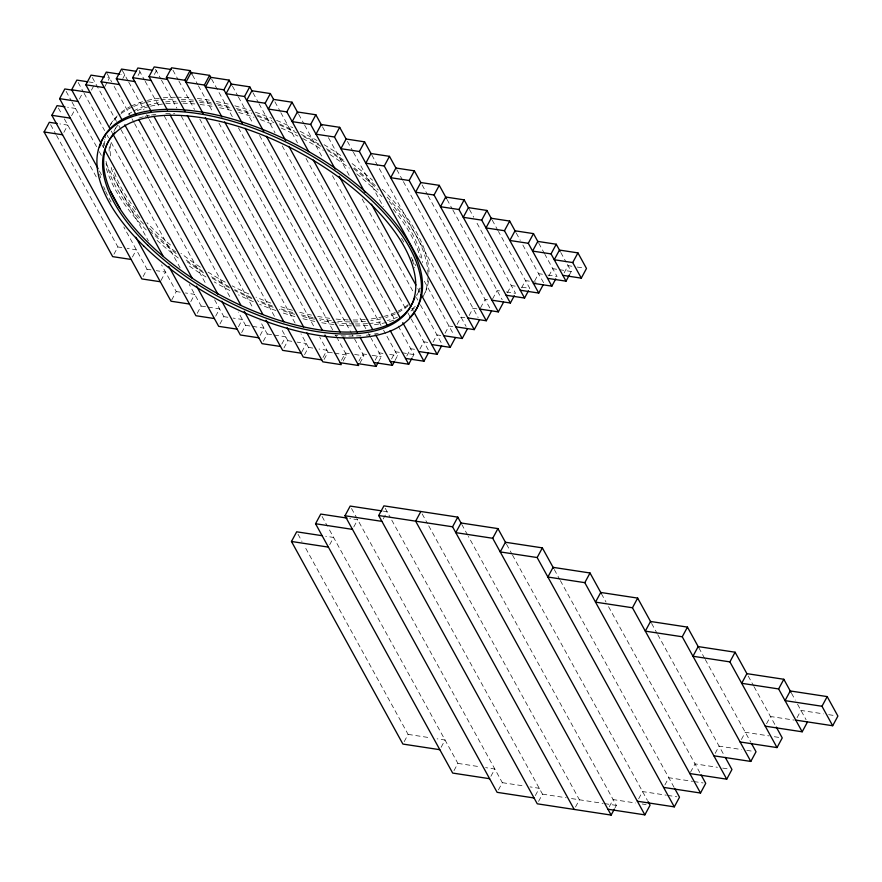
<?xml version="1.0" encoding="UTF-8"?>
<svg xmlns="http://www.w3.org/2000/svg" width="882" height="882" viewBox="0 0 882 882"><rect width="100%" height="100%" fill="white"/><g stroke="black" fill="none" stroke-linecap="round" stroke-linejoin="round"><path stroke-width="0.66" stroke-dasharray="4.41 3.31" d="M79.38 99.049L82.632 93.007M71.618 115.707L75.532 108.453L67.616 107.251M63.868 132.377L67.771 125.123L59.866 123.91M91.419 90.173L94.021 85.345M104.947 86.414L107.549 81.574M108.199 80.361L109.5 77.947L105.542 77.34M122.807 78.553L124.759 74.926L120.801 74.32M138.055 75.521L140.006 71.894M154.383 74.441L156.335 70.814L153.7 70.417M113.965 254.214L117.879 246.96L56.558 135.486M132.443 257.037L136.346 249.782L127.107 248.371M143.149 276.507L147.062 269.264L123.822 227.005M160.965 280.542L165.529 272.075L156.29 270.664M171.681 300.012L176.235 291.556L161.56 264.854M190.799 301.622L194.702 294.368L185.474 292.956M197.226 313.308L201.14 306.054L189.233 284.423M215.693 316.131L219.607 308.876L207.733 307.057M219.982 323.915L223.885 316.66L214.635 299.836M238.449 326.737L242.352 319.482L233.124 318.071M241.668 332.58L245.571 325.326L238.272 312.063M260.135 335.392L264.038 328.137L252.164 326.329M263.343 341.235L267.246 333.98L259.97 320.739M281.81 344.057L285.724 336.803L273.85 334.995M283.96 347.949L287.863 340.695L281.082 328.369M301.776 351.973L306.33 343.517L297.091 342.106M304.566 354.663L308.468 347.409L301.016 333.859M323.033 357.475L326.935 350.22L319.019 349.018M324.102 359.426L328.005 352.172L319.659 336.979M341.499 360.297L345.402 353.043L349.36 353.649M343.219 361.036L346.483 354.994L337.861 339.327M358.897 361.168L362.8 353.914L366.758 354.509M359.966 363.108L363.869 355.854L352.216 334.664M375.225 360.088L379.128 352.833L383.086 353.439M378.665 361.565L381.267 356.725L371.168 338.368M391.542 359.007L395.456 351.753L400.726 352.557M394.993 360.484L397.595 355.644L385.655 333.947M406.8 355.975L410.703 348.721L414.661 349.327M412.622 356.99L413.923 354.564L397.374 324.499M419.909 349.052L423.812 341.797L429.093 342.602M433.018 342.139L436.921 334.884L442.202 335.689M329.703 544.701L333.617 537.447L325.701 536.245M445.057 333.264L448.96 326.009L452.918 326.616M457.097 324.389L460.999 317.134L464.957 317.74M353.781 526.962L357.695 519.707L349.779 518.495M469.136 315.524L473.039 308.27L476.997 308.876M480.525 307.862L485.078 299.395L489.036 300.001M492.564 298.987L497.117 290.531L501.075 291.126M383.218 518.958L387.132 511.703L383.174 511.097M507.393 292.802L511.306 285.548L516.576 286.352M521.582 287.83L525.485 280.575L530.766 281.38M534.69 280.906L538.593 273.652L542.551 274.258M548.869 275.934L552.771 268.679L558.052 269.484M564.127 272.902L568.03 265.647L571.988 266.254M569.287 275.118L571.249 271.491L566.674 263.2M404.199 741.641L408.101 734.386L304.643 546.289M441.132 747.274L445.035 740.02L437.119 738.818M453.987 770.648L457.89 763.393L328.049 527.326M490.921 776.281L494.824 769.027L485.596 767.627M498.418 789.919L502.332 782.665L357.464 519.3M535.363 795.553L539.266 788.299L530.027 786.887M538.571 801.396L542.474 794.142L391.101 518.925M575.505 807.03L579.408 799.776L428.145 524.768M609.23 806.821L613.133 799.566L635.558 802.984M615.041 807.824L616.353 805.409L468.397 536.421M638.667 798.816L642.57 791.562L666.307 795.189M664.885 784.969L668.788 777.715L692.535 781.342M690.452 772.334L695.005 763.867L717.43 767.296M715.181 753.382L719.084 746.128L741.508 749.546M741.398 739.535L745.312 732.281L769.049 735.908M766.557 723.747L770.46 716.493L794.208 720.109M797.063 717.694L800.966 710.44L823.391 713.858M88.729 81.916L95.322 82.919M577.269 267.059L583.862 268.062M559.375 269.683L571.249 271.491M547.832 275.063L557.06 276.474L544.955 254.457M532.078 281.579L536.035 282.185M521.857 287.157L529.773 288.37L498.451 231.437M506.356 291.931L515.584 293.342L476.026 221.426M117.879 246.96L121.837 247.566M147.062 269.264L151.02 269.859M176.235 291.556L180.193 292.151M201.14 306.054L206.41 306.859M223.885 316.66L227.843 317.266M245.571 325.326L250.841 326.131M402.049 352.756L413.923 354.564M267.246 333.98L272.527 334.785M389.679 354.443L397.595 355.644M287.863 340.695L291.821 341.301M372.039 355.314L381.267 356.725M308.468 347.409L313.749 348.214M354.641 354.454L363.869 355.854M328.005 352.172L333.286 352.976M334.609 353.175L346.483 354.994M828.661 714.663L835.265 715.666M774.33 736.713L779.611 737.517M746.789 750.35L753.382 751.365M722.711 768.101L729.304 769.104M408.101 734.386L430.526 737.815M693.847 781.54L703.086 782.951M457.89 763.393L480.315 766.822M667.63 795.388L676.869 796.799M502.332 782.665L524.757 786.082M642.151 803.987L646.109 804.593M542.474 794.142L566.222 797.769M571.503 798.574L603.156 803.392M604.479 803.601L616.353 805.409M560.776 252.461L566.057 262.053M791.507 693.252L795.288 700.121M797.571 704.266L806.082 719.745M538.726 243.145L544.624 253.851M516.257 233.046L520.259 240.323M522.85 245.031L543.951 283.398M748.201 676.02L753.691 686.009M754.088 686.736L776.27 727.055M492.189 220.048L498.121 230.83M469.433 209.431L473.722 217.226M698.831 647.785L704.806 658.656M705.258 659.471L750.747 742.17M447.009 199.431L452.29 209.012M452.951 210.214L502.222 299.803M422.125 184.933L427.561 194.812M428.09 195.782L490.194 308.689M651.611 623.442L657.112 633.452M657.774 634.654L723.979 755.025M396.757 169.565L402.71 180.402M403.372 181.604L478.143 317.553M371.873 155.1L466.104 326.417M601.392 593.674L606.044 602.119M608.525 606.64L699.779 772.533M347.442 141.429L352.91 151.373M353.406 152.288L383.317 206.664M411.089 257.158L415.786 265.691M424.319 281.193L454.076 335.292M417.781 288.469L419.865 292.251M322.481 126.81L325.844 132.928M328.435 137.636L349.647 176.202M362.193 199.012L413.162 291.666M416.425 297.62L417.792 300.089M420.394 304.83L441.617 343.418M411.883 308.491L413.25 310.971M554.293 569.552L559.695 579.375M560.357 580.577L674.201 787.56M298.656 114.263L304.014 123.987M304.621 125.101L322.547 157.68M332.448 175.694L407.308 311.798M407.925 312.923L410.626 317.818M411.244 318.942L428.509 350.341M274.897 101.805L280.278 111.595M280.851 112.653L297.477 142.873M306.032 158.418L394.805 319.813M506.533 544.238L511.825 553.863M512.486 555.065L647.421 800.393M253.057 92.875L258.503 102.764M259.021 103.723L275.041 132.84M282.229 145.905L381.024 325.513M383.538 330.1L385.522 333.705M232.44 86.149L237.908 96.083M238.394 96.965L253.156 123.811M259.562 135.453L366.052 329.063M368.522 333.55L370.683 337.486M461.76 524.36L467.736 535.22M211.581 78.983L232.495 116.997M238.449 127.824L351.554 333.462M192.452 74.959L197.744 84.595M198.406 85.797L213.257 112.775M218.934 123.116L332.823 330.166M335.469 334.984L337.464 338.6M422.169 513.908L427.483 523.555M172.916 70.196L178.219 79.843M178.881 81.045L194.514 109.456M199.806 119.092L314.356 327.354M155.519 69.325L160.811 78.961M161.472 80.163L176.907 108.221M181.339 116.281L295.227 323.33M385.236 508.275L390.439 517.723M139.191 70.417L144.505 80.064M145.166 81.276L159.885 108.023M164.416 116.259L274.589 316.561M122.201 70.284L128.166 81.122M128.739 82.158L144.064 110.018M146.644 114.715L148.694 118.442M149.301 119.533L253.421 308.843M351.51 508.473L356.802 518.098M106.954 73.305L111.595 81.75M114.131 86.359L131.319 117.604M131.98 118.805L134.141 122.752M134.615 123.612L231.117 299.053M92.356 77.539L116.479 121.385M118.794 125.597L120.779 129.202M121.099 129.797L206.377 284.831M111.264 131.054L112.587 133.458M322.084 516.488L327.387 526.113M78.178 82.511L83.47 92.125M84.121 93.327L104.616 130.58M107.163 135.2L108.585 137.79M111.143 142.443L180.115 267.841M102.058 145.067L103.381 147.47M66.139 91.386L71.442 101.033M72.115 102.246L98.641 150.469M99.302 151.682L101.342 155.375M105.939 163.732L148.385 240.907M99.401 170.998L102.742 177.084M298.006 534.227L301.986 541.46M58.388 108.045L61.696 114.065M64.342 118.872L96.788 177.855M50.627 124.704L55.897 134.285M378.257 333.22A178.473 85.708 28.3 0 1 374.211 334.046M370.374 334.686A178.473 85.708 28.3 0 1 366.405 335.204M360.947 335.7A178.473 85.708 28.3 0 1 335.083 335.38M111.121 202A178.473 85.708 28.3 0 1 105.642 191.361M105.112 190.17A178.473 85.708 28.3 0 1 103.635 186.631M100.658 177.921A178.473 85.708 28.3 0 1 99.699 174.228M138.981 118.067A172.21 82.699 28.3 0 1 143.832 116.667M145.089 116.347A172.21 82.699 28.3 0 1 150.271 115.244M151.495 115.035A172.21 82.699 28.3 0 1 159.102 113.999M165.761 113.491A172.21 82.699 28.3 0 1 174.801 113.315M401.519 238.316A172.21 82.699 28.3 0 1 405.345 244.821M412.291 259.97A172.21 82.699 28.3 0 1 414.772 267.93M414.286 308.16A178.473 85.708 28.3 0 1 410.24 311.544M393.78 320.155A178.473 85.708 28.3 0 1 387.628 322.084M386.349 322.426A178.473 85.708 28.3 0 1 373.207 324.885M367.794 325.447A178.473 85.708 28.3 0 1 352.877 325.877M351.499 325.855A178.473 85.708 28.3 0 1 335.105 324.675M333.738 324.521A178.473 85.708 28.3 0 1 320.166 322.459M314.786 321.423A178.473 85.708 28.3 0 1 301.468 318.347M294.963 316.594A178.473 85.708 28.3 0 1 280.807 312.239M275.823 310.519A178.473 85.708 28.3 0 1 259.595 304.334M253.343 301.699A178.473 85.708 28.3 0 1 238.471 294.864M229.882 290.542A178.473 85.708 28.3 0 1 214.249 281.931M206.024 277.003A178.473 85.708 28.3 0 1 187.921 265.052M178.263 257.974A178.473 85.708 28.3 0 1 156.864 240.18M146.247 229.948A178.473 85.708 28.3 0 1 105.785 166.522M103.437 147.503A178.473 85.708 28.3 0 1 104.363 139.654M109.225 126.754A178.473 85.708 28.3 0 1 120.117 114.351M121.176 113.535A178.473 85.708 28.3 0 1 132.587 106.931M133.821 106.402A178.473 85.708 28.3 0 1 145.067 102.654M146.368 102.323A178.473 85.708 28.3 0 1 159.543 100.03M160.888 99.886A178.473 85.708 28.3 0 1 175.794 99.17M181.317 99.269A178.473 85.708 28.3 0 1 193.566 100.107M199.067 100.735A178.473 85.708 28.3 0 1 211.25 102.621M216.63 103.657A178.473 85.708 28.3 0 1 229.948 106.733M236.453 108.486A178.473 85.708 28.3 0 1 251.844 113.26M256.838 115.002A178.473 85.708 28.3 0 1 271.821 120.746M279.318 123.921A178.473 85.708 28.3 0 1 294.18 130.812M301.534 134.538A178.473 85.708 28.3 0 1 319.538 144.538M326.549 148.804A178.473 85.708 28.3 0 1 344.586 160.8M354.211 167.911A178.473 85.708 28.3 0 1 375.534 185.804M387.077 197.094A178.473 85.708 28.3 0 1 428.013 274.986M427.979 277.565A178.473 85.708 28.3 0 1 422.798 297.234M408.146 305.646A172.21 82.699 28.3 0 1 396.459 313.364M395.312 313.915A172.21 82.699 28.3 0 1 385.776 317.542M380.859 318.887A172.21 82.699 28.3 0 1 370.716 320.772M365.534 321.368A172.21 82.699 28.3 0 1 351.146 321.919M349.823 321.908A172.21 82.699 28.3 0 1 336.626 321.147M331.345 320.585A172.21 82.699 28.3 0 1 314.367 317.862M313.066 317.608A172.21 82.699 28.3 0 1 298.965 314.312M292.67 312.581A172.21 82.699 28.3 0 1 278.701 308.204M272.306 305.955A172.21 82.699 28.3 0 1 257.39 300.112M251.37 297.521A172.21 82.699 28.3 0 1 234.678 289.616M228.791 286.573A172.21 82.699 28.3 0 1 210.368 276.11M202.562 271.237A172.21 82.699 28.3 0 1 184.272 258.58M175.683 251.987A172.21 82.699 28.3 0 1 149.51 228.383M139.929 217.876A172.21 82.699 28.3 0 1 110.856 166.003M109.103 151.098A172.21 82.699 28.3 0 1 109.798 143.435M117.758 125.266A172.21 82.699 28.3 0 0 114.715 129.764L115.763 127.835A172.21 82.699 28.3 0 0 113.899 131.44M137.261 110.636A172.21 82.699 28.3 0 1 149.301 106.501M150.557 106.193A172.21 82.699 28.3 0 1 164.57 103.833M165.882 103.712A172.21 82.699 28.3 0 1 177.635 103.15M182.927 103.205A172.21 82.699 28.3 0 1 194.79 103.922M200.071 104.495A172.21 82.699 28.3 0 1 214.458 106.711M219.651 107.747A172.21 82.699 28.3 0 1 233.708 111.099M238.746 112.499A172.21 82.699 28.3 0 1 253.994 117.306M260.388 119.599A172.21 82.699 28.3 0 1 274.026 124.968M281.248 128.088A172.21 82.699 28.3 0 1 297.918 136.06M302.625 138.507A172.21 82.699 28.3 0 1 323.297 150.337M329.956 154.559A172.21 82.699 28.3 0 1 349.327 168.12M356.78 173.919A172.21 82.699 28.3 0 1 381.906 196.686M393.207 209.243A172.21 82.699 28.3 0 1 420.24 257.764M420.041 287.896A172.21 82.699 28.3 0 1 416.701 295.316L417.737 293.375A172.21 82.699 28.3 0 0 420.13 288.524M408.223 304.544A172.21 82.699 28.3 0 1 396.36 311.974M395.191 312.504A172.21 82.699 28.3 0 1 384.398 316.307M383.152 316.638A172.21 82.699 28.3 0 1 366.581 319.427M365.258 319.549A172.21 82.699 28.3 0 1 349.526 319.934M348.181 319.901A172.21 82.699 28.3 0 1 335.039 318.953M329.714 318.314A172.21 82.699 28.3 0 1 316.704 316.186M311.489 315.117A172.21 82.699 28.3 0 1 297.499 311.71M292.449 310.288A172.21 82.699 28.3 0 1 278.469 305.833M270.785 303.077A172.21 82.699 28.3 0 1 256.023 297.157M248.812 293.971A172.21 82.699 28.3 0 1 232.175 285.867M225.164 282.13A172.21 82.699 28.3 0 1 208.042 272.108M200.313 267.147A172.21 82.699 28.3 0 1 180.975 253.377M170.546 245.009A172.21 82.699 28.3 0 1 146.952 222.661M135.927 209.795A172.21 82.699 28.3 0 1 113.337 169.322M110.482 155.905A172.21 82.699 28.3 0 1 110.636 142.752M128.342 114.307A172.21 82.699 28.3 0 1 131.672 112.135M133.788 110.923A172.21 82.699 28.3 0 1 145.486 105.972M146.677 105.597A172.21 82.699 28.3 0 1 160.48 102.544M165.607 101.904A172.21 82.699 28.3 0 1 176.091 101.254M181.306 101.221A172.21 82.699 28.3 0 1 194.525 101.871M199.784 102.4A172.21 82.699 28.3 0 1 212.915 104.308M218.086 105.278A172.21 82.699 28.3 0 1 230.996 108.188M237.258 109.853A172.21 82.699 28.3 0 1 251.205 114.087M257.588 116.27A172.21 82.699 28.3 0 1 273.861 122.521M279.881 125.09A172.21 82.699 28.3 0 1 296.595 132.928M303.673 136.567A172.21 82.699 28.3 0 1 320.96 146.346M327.685 150.502A172.21 82.699 28.3 0 1 345.998 162.938M353.594 168.66A172.21 82.699 28.3 0 1 378.257 190.049M389.138 201.405A172.21 82.699 28.3 0 1 422.654 262.527M415.334 306.219A178.473 85.708 28.3 0 1 411.277 309.604M397.385 317.255A178.473 85.708 28.3 0 1 387.385 320.497M380.715 321.952A178.473 85.708 28.3 0 1 368.841 323.507M367.452 323.617A178.473 85.708 28.3 0 1 355.292 323.97M353.925 323.948A178.473 85.708 28.3 0 1 337.519 322.889M336.152 322.746A178.473 85.708 28.3 0 1 319.868 320.276M314.477 319.207A178.473 85.708 28.3 0 1 299.913 315.734M294.687 314.29A178.473 85.708 28.3 0 1 279.362 309.461M273.111 307.245A178.473 85.708 28.3 0 1 258.128 301.368M251.888 298.678A178.473 85.708 28.3 0 1 234.59 290.487M229.706 287.973A178.473 85.708 28.3 0 1 211.746 277.907M203.599 272.891A178.473 85.708 28.3 0 1 185.705 260.785M176.157 253.619A178.473 85.708 28.3 0 1 151.186 231.9M143.523 224.083A178.473 85.708 28.3 0 1 105.939 160.921M104.484 145.574A178.473 85.708 28.3 0 1 105.675 136.467M110.272 124.825A178.473 85.708 28.3 0 1 117.229 115.884M121.154 112.422A178.473 85.708 28.3 0 1 130.084 106.7M131.242 106.116A178.473 85.708 28.3 0 1 146.114 100.713M147.415 100.394A178.473 85.708 28.3 0 1 161.935 97.946M163.291 97.814A178.473 85.708 28.3 0 1 175.474 97.241M176.83 97.229A178.473 85.708 28.3 0 1 191.901 97.924M197.347 98.464A178.473 85.708 28.3 0 1 210.963 100.449M216.322 101.452A178.473 85.708 28.3 0 1 229.695 104.462M234.888 105.829A178.473 85.708 28.3 0 1 250.4 110.493M255.383 112.179A178.473 85.708 28.3 0 1 271.623 118.298M276.617 120.371A178.473 85.708 28.3 0 1 292.747 127.681M300.134 131.341A178.473 85.708 28.3 0 1 317.024 140.525M324.102 144.714A178.473 85.708 28.3 0 1 342.326 156.555M352.083 163.578A178.473 85.708 28.3 0 1 372.612 180.27M382.314 189.299A178.473 85.708 28.3 0 1 429.049 274.28M428.542 280.928A178.473 85.708 28.3 0 1 423.834 295.305"/><path stroke-width="1.32" d="M98.111 168.66L59.612 98.652L64.816 88.972L72.732 90.184M160.315 281.744L141.848 278.933L51.851 115.31L57.065 105.642L64.981 106.843M131.131 259.451L112.664 256.64L44.1 131.969L49.304 122.3L57.22 123.513M101.397 143.865L71.651 89.777L76.855 80.108L87.406 81.717M110.283 129.268L85.83 84.804L91.033 75.135L104.23 77.142M122.3 120.36L101.077 81.772L106.292 72.104L119.478 74.121M136.203 114.869L116.336 78.752L121.54 69.083L136.049 71.288M151.362 111.672L132.664 77.671L137.868 68.002L152.377 70.207M167.525 110.294L148.981 76.591L154.196 66.922L171.34 69.535M184.933 111.198L166.378 77.462L171.593 67.793L190.06 70.604L192.044 74.22M203.136 113.524L184.845 80.273L190.06 70.604M204.381 85.036L209.596 75.367L191.129 72.556L185.915 82.224L204.381 85.036L221.988 117.052M223.929 89.81L229.133 80.13L210.666 77.318L205.462 86.987L223.929 89.81L242.451 123.48M244.535 96.513L249.738 86.844L231.271 84.033L226.068 93.701L244.535 96.513L263.762 131.473M265.14 103.227L270.355 93.558L251.888 90.736L246.673 100.416L265.14 103.227L285.581 140.392M286.826 111.893L292.03 102.213L273.563 99.401L268.36 109.07L286.826 111.893L308.733 151.715M310.651 124.45L315.855 114.77L297.388 111.959L292.185 121.628L310.651 124.45L335.182 169.046M334.476 136.997L339.68 127.328L321.213 124.516L316.01 134.185L334.476 136.997L364.894 192.298M359.371 151.506L364.575 141.837L346.108 139.014L340.904 148.683L359.371 151.506L462.223 338.501L467.427 328.821M384.265 166.003L389.469 156.335L371.002 153.523L365.798 163.192L384.265 166.003L474.262 329.625L479.466 319.957M409.16 180.512L414.375 170.843L395.908 168.021L390.693 177.69L409.16 180.512L486.302 320.761L491.506 311.081M434.054 195.01L439.269 185.341L420.802 182.53L415.587 192.199L434.054 195.01L498.341 311.886L503.545 302.217M458.949 209.519L464.164 199.85L445.697 197.028L440.482 206.708L458.949 209.519L510.38 303.011L514.283 295.757M357.596 363.582L376.063 366.405L378.014 362.778M439.831 749.7L402.898 744.066L291.468 541.482L296.683 531.813L321.743 535.639M373.924 362.502L392.391 365.324L394.342 361.697M489.62 778.707L452.687 773.073L315.547 523.743L320.761 514.074L347.144 518.098M481.704 220.125L486.919 210.456L468.452 207.634L463.237 217.314L481.704 220.125L524.558 298.039L528.472 290.784M390.241 361.422L408.708 364.244L411.971 358.191M405.5 358.401L423.966 361.212L428.52 352.756M534.051 797.967L497.117 792.334L344.983 515.75L350.187 506.07L381.851 510.899M418.608 351.477L437.075 354.288L441.628 345.832M504.46 230.731L509.664 221.062L491.197 218.251L485.993 227.92L504.46 230.731L538.748 293.067L543.301 284.599M431.717 344.553L450.184 347.365L455.388 337.696M614.39 809.037L611.138 815.078L537.27 803.811L378.709 515.529L383.913 505.86L457.78 517.128L461.099 523.158M528.285 243.289L533.489 233.62L515.022 230.797L509.818 240.477L528.285 243.289L551.856 286.143L555.759 278.888M551.041 253.895L556.244 244.226L537.777 241.414L532.574 251.083L551.041 253.895L566.035 281.171L569.287 275.118M420.846 511.494L415.643 521.163L574.204 809.444M572.716 262.56L577.931 252.891L559.464 250.069L554.249 259.738L572.716 262.56L581.293 278.139L586.497 268.47L577.931 252.891M611.138 815.078L452.576 526.797L457.78 517.128M492.718 538.274L497.933 528.605L460.999 522.971L455.785 532.64L492.718 538.274L644.863 814.869L650.067 805.2L648.083 801.595M537.16 557.545L542.364 547.876L505.43 542.243L500.226 551.912L537.16 557.545L674.3 806.865L679.504 797.196L674.862 788.762M584.81 582.66L590.014 572.98L553.08 567.346L547.876 577.026L584.81 582.66L700.517 793.028L705.721 783.348L701.091 774.936M632.46 607.764L637.664 598.095L600.73 592.461L595.515 602.13L632.46 607.764L726.735 779.181L731.95 769.501L725.302 757.429M682.249 636.771L687.453 627.102L650.519 621.468L645.315 631.137L682.249 636.771L750.814 761.442L756.028 751.762L751.409 743.372M729.899 661.886L735.103 652.217L698.169 646.583L692.965 656.252L729.899 661.886L777.031 747.594L782.246 737.914L776.27 727.055M778.619 688.941L783.822 679.272L746.889 673.639L741.685 683.307L778.619 688.941L802.19 731.795L807.394 722.126M821.98 706.262L827.184 696.593L790.25 690.959L785.046 700.628L821.98 706.262L832.696 725.743L837.9 716.074L827.184 696.593M166.378 77.462L184.845 80.273M148.981 76.591L167.448 79.413M132.664 77.671L151.131 80.483M116.336 78.752L134.803 81.563M101.077 81.772L119.544 84.595M85.83 84.804L104.296 87.616M71.651 89.777L90.118 92.599M59.612 98.652L78.079 101.463M51.851 115.31L70.317 118.133M44.1 131.969L62.567 134.792M562.826 275.327L581.293 278.139M547.568 278.348L566.035 281.171M533.389 283.331L551.856 286.143M520.281 290.244L538.748 293.067M506.092 295.227L524.558 298.039M491.913 300.2L510.38 303.011M479.874 309.075L498.341 311.886M467.835 317.939L486.302 320.761M455.796 326.814L474.262 329.625M443.756 335.678L462.223 338.501M189.498 304.047L171.031 301.225L135.828 237.236M214.392 318.545L195.925 315.734L168.826 266.452M237.148 329.151L218.681 326.34L196.543 286.099M258.834 337.817L240.356 334.995L221.79 301.236M280.509 346.472L262.042 343.66L244.237 311.291M301.126 353.186L282.648 350.375L266.066 320.199M321.732 359.9L303.265 357.078L287.179 327.85M340.198 362.711L358.665 365.534L343.043 337.122M378.709 515.529L452.576 526.797M344.983 515.75L381.917 521.372M315.547 523.743L352.48 529.376M291.468 541.482L328.402 547.116M795.762 720.109L832.696 725.743M765.245 726.162L802.19 731.795M740.097 741.96L777.031 747.594M713.88 755.808L750.814 761.442M689.801 773.547L726.735 779.181M663.584 787.394L700.517 793.028M637.355 801.231L674.3 806.865M607.93 809.235L644.863 814.869M556.244 244.226L560.158 251.337M783.822 679.272L791.022 692.37M533.489 233.62L538.075 241.955M509.664 221.062L515.606 231.856M735.103 652.217L747.054 673.936M486.919 210.456L491.528 218.846M464.164 199.85L468.772 208.24M687.453 627.102L698.665 647.476M439.269 185.341L446.557 198.593M414.375 170.843L420.968 182.828M637.664 598.095L650.938 622.24M389.469 156.335L396.095 168.363M364.575 141.837L371.212 153.898M590.014 572.98L601.259 593.421M339.68 127.328L346.295 139.345M371.432 204.183L415.885 285.007M421.089 294.478L450.184 347.365M315.855 114.77L321.82 125.608M339.151 176.257L410.593 306.153M413.867 312.096L437.075 354.288M542.364 547.876L553.631 568.35M292.03 102.213L297.995 113.061M313.33 160.072L400.119 317.851M402.765 322.669L423.966 361.212M270.355 93.558L273.663 99.567M288.899 146.412L386.944 324.675M390.186 330.563L408.708 364.244M497.933 528.605L505.871 543.036M249.738 86.844L252.395 91.662M266.419 136.291L372.491 329.162M375.688 334.962L392.391 365.324M229.133 80.13L231.779 84.948M245.097 128.287L357.342 332.371M359.999 337.189L376.063 366.405M209.596 75.367L210.919 77.781M224.634 121.859L340.397 332.316M205.396 117.637L322.316 330.21M324.973 335.028L341.268 364.663L322.801 361.841L306.892 332.922M187.315 115.52L303.584 326.902M170.171 115.112L283.861 321.809M153.898 116.281L262.748 314.168M138.783 119.566L240.918 305.26M124.781 124.869L217.975 294.301M112.929 134.075L192.243 278.271M104.605 149.697L162.972 255.813M110.68 191.493L119.963 208.384M99.479 147.316A178.473 85.708 28.3 0 1 303.331 148.573A178.473 85.708 28.3 0 1 409.755 317.421M411.233 305.47A172.21 82.699 28.3 0 1 218.659 294.213A172.21 82.699 28.3 0 1 109.247 139.918M109.952 138.761A172.21 82.699 28.3 0 1 114.991 132.289M414.992 296.749A172.21 82.699 28.3 0 1 411.883 304.29M147.691 245.185A172.21 82.699 28.3 0 0 410.185 307.399A172.21 82.699 28.3 0 0 219.717 121.308A172.21 82.699 28.3 0 0 147.691 245.185M143.634 245.924A178.473 85.708 28.3 0 0 415.676 310.409A178.473 85.708 28.3 0 0 218.284 117.549A178.473 85.708 28.3 0 0 143.634 245.924"/></g></svg>
